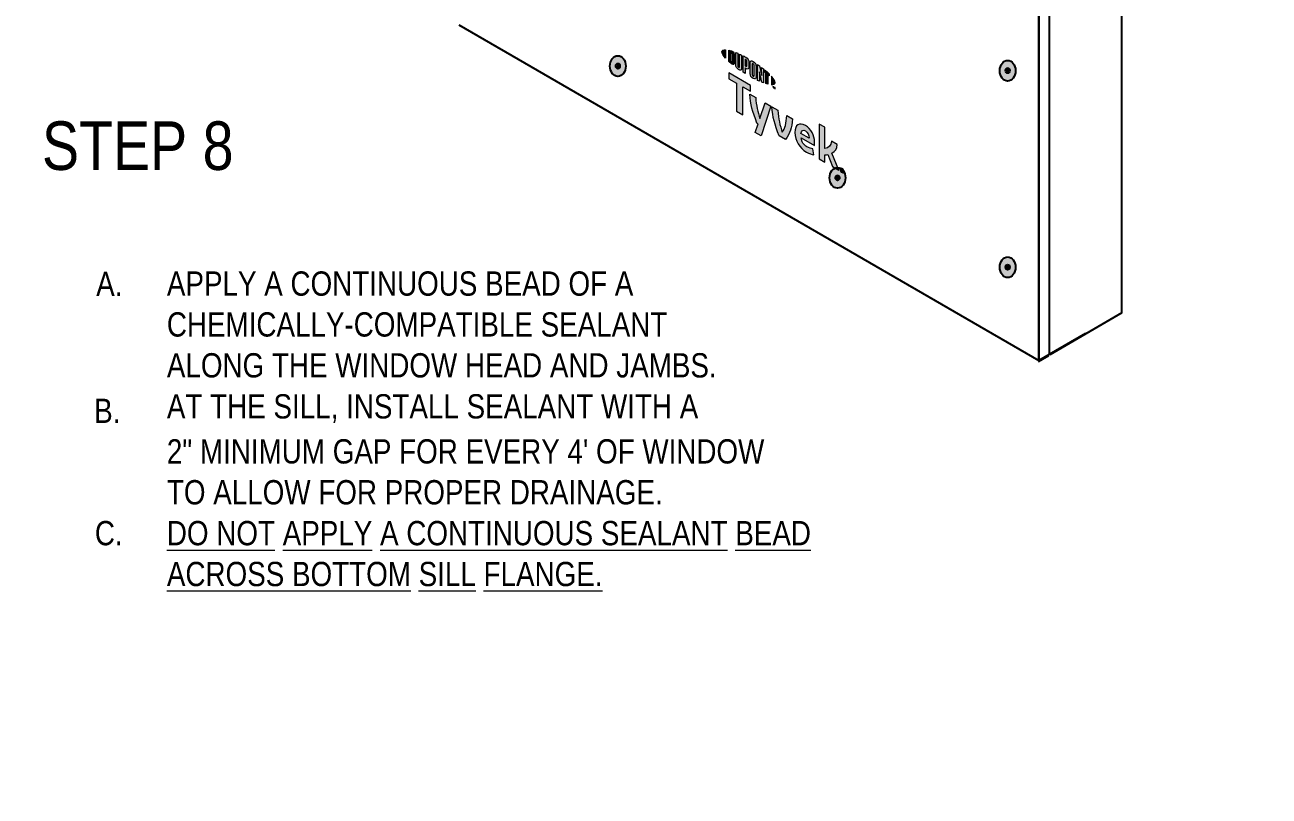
# Model space of a CAD drawing. Header units: inches. Extents: x -22 to 84, y -21 to 19.
# Drawn here: x -16.16 to -8.15, y 3.75 to 8.71 of the extents above; entities that cross this region are included whole.
import ezdxf

# ---------------------------------------------------------------- set-up
doc = ezdxf.new("R2010")
doc.units = ezdxf.units.IN
doc.header["$MEASUREMENT"] = 0
for name, color, linetype, lineweight in [('.ATI-TEXT', 7, 'Continuous', 0), ('G-ANNO-TTLB', 7, 'Continuous', 0), ('TYVEK', 7, 'Continuous', 0), ('X-REF - TRACED', 7, 'Continuous', 0)]:
    doc.layers.add(name, color=color, linetype=linetype, lineweight=lineweight)

# ---------------------------------------------------------------- blocks, each defined once
blk = doc.blocks.new('Block_161')
at = {"layer": 'X-REF - TRACED', "true_color": 0x848484, "transparency": 33554687}
h = blk.add_hatch(color=252, dxfattribs=at)
h.dxf.hatch_style = 2
edge = h.paths.add_edge_path()
edge.add_spline(control_points=[(-11.6723, 8.5388), (-11.6723, 8.5287), (-11.6638, 8.5144), (-11.6489, 8.4978), (-11.6489, 8.4978), (-11.6489, 8.5526), (-11.6489, 8.5526), (-11.6638, 8.5531), (-11.6723, 8.5487), (-11.6723, 8.5388)], knot_values=[0, 0, 0, 0, 1, 1, 1, 2, 2, 2, 3, 3, 3, 3], degree=3, periodic=0)
h = blk.add_hatch(color=252, dxfattribs=at)
h.dxf.hatch_style = 2
edge = h.paths.add_edge_path()
edge.add_spline(control_points=[(-11.6044, 8.4772), (-11.6044, 8.473), (-11.6066, 8.4729), (-11.6093, 8.4744), (-11.6113, 8.4756), (-11.6145, 8.4783), (-11.6171, 8.4806), (-11.6171, 8.4806), (-11.6171, 8.5329), (-11.6171, 8.5329), (-11.6145, 8.5322), (-11.6113, 8.5313), (-11.6093, 8.5301), (-11.6066, 8.5286), (-11.6044, 8.5259), (-11.6044, 8.5217), (-11.6044, 8.5217), (-11.6044, 8.4772), (-11.6044, 8.4772)], knot_values=[0, 0, 0, 0, 1, 1, 1, 2, 2, 2, 3, 3, 3, 4, 4, 4, 5, 5, 5, 6, 6, 6, 6], degree=3, periodic=0)
edge = h.paths.add_edge_path()
edge.add_spline(control_points=[(-11.6075, 8.5428), (-11.6117, 8.5452), (-11.6176, 8.5472), (-11.6284, 8.5496), (-11.6284, 8.5496), (-11.6284, 8.477), (-11.6284, 8.477), (-11.619, 8.4683), (-11.6117, 8.4621), (-11.6075, 8.4597), (-11.598, 8.4542), (-11.5926, 8.4578), (-11.5926, 8.4686), (-11.5926, 8.4686), (-11.5926, 8.5167), (-11.5926, 8.5167), (-11.5926, 8.5275), (-11.598, 8.5373), (-11.6075, 8.5428)], knot_values=[0, 0, 0, 0, 1, 1, 1, 2, 2, 2, 3, 3, 3, 4, 4, 4, 5, 5, 5, 6, 6, 6, 6], degree=3, periodic=0)
h = blk.add_hatch(color=252, dxfattribs=at)
h.dxf.hatch_style = 2
edge = h.paths.add_edge_path()
edge.add_spline(control_points=[(-11.5594, 8.4427), (-11.5594, 8.4385), (-11.5607, 8.4366), (-11.5652, 8.4399), (-11.5697, 8.4431), (-11.5709, 8.446), (-11.5709, 8.4509), (-11.5709, 8.4509), (-11.5709, 8.5299), (-11.5709, 8.5299), (-11.5739, 8.5313), (-11.5806, 8.534), (-11.5834, 8.5352), (-11.5834, 8.5352), (-11.5834, 8.4553), (-11.5834, 8.4553), (-11.5834, 8.4426), (-11.578, 8.4345), (-11.5652, 8.4255), (-11.5535, 8.4172), (-11.5464, 8.4198), (-11.5464, 8.434), (-11.5464, 8.434), (-11.5464, 8.5183), (-11.5464, 8.5183), (-11.5488, 8.5196), (-11.5568, 8.5234), (-11.5594, 8.5246), (-11.5594, 8.5246), (-11.5594, 8.4427), (-11.5594, 8.4427)], knot_values=[0, 0, 0, 0, 1, 1, 1, 2, 2, 2, 3, 3, 3, 4, 4, 4, 5, 5, 5, 6, 6, 6, 7, 7, 7, 8, 8, 8, 9, 9, 9, 10, 10, 10, 10], degree=3, periodic=0)
h = blk.add_hatch(color=252, dxfattribs=at)
h.dxf.hatch_style = 2
edge = h.paths.add_edge_path()
edge.add_spline(control_points=[(-11.5119, 8.45), (-11.5119, 8.4454), (-11.5133, 8.4439), (-11.5186, 8.447), (-11.5186, 8.447), (-11.5232, 8.4496), (-11.5232, 8.4496), (-11.5232, 8.4496), (-11.5232, 8.4915), (-11.5232, 8.4915), (-11.5211, 8.4905), (-11.52, 8.4899), (-11.5188, 8.4892), (-11.5131, 8.4859), (-11.5119, 8.4827), (-11.5119, 8.478), (-11.5119, 8.478), (-11.5119, 8.45), (-11.5119, 8.45)], knot_values=[0, 0, 0, 0, 1, 1, 1, 2, 2, 2, 3, 3, 3, 4, 4, 4, 5, 5, 5, 6, 6, 6, 6], degree=3, periodic=0)
edge = h.paths.add_edge_path()
edge.add_spline(control_points=[(-11.5181, 8.5036), (-11.5203, 8.5049), (-11.5286, 8.5093), (-11.5362, 8.5132), (-11.5362, 8.5132), (-11.5362, 8.4069), (-11.5362, 8.4069), (-11.5336, 8.4053), (-11.5268, 8.4009), (-11.5232, 8.3987), (-11.5232, 8.3987), (-11.5232, 8.4348), (-11.5232, 8.4348), (-11.5232, 8.4348), (-11.5181, 8.4319), (-11.5181, 8.4319), (-11.5044, 8.424), (-11.4987, 8.4278), (-11.4987, 8.4413), (-11.4987, 8.4413), (-11.4987, 8.4726), (-11.4987, 8.4726), (-11.4987, 8.4858), (-11.5051, 8.4961), (-11.5181, 8.5036)], knot_values=[0, 0, 0, 0, 1, 1, 1, 2, 2, 2, 3, 3, 3, 4, 4, 4, 5, 5, 5, 6, 6, 6, 7, 7, 7, 8, 8, 8, 8], degree=3, periodic=0)
h = blk.add_hatch(color=252, dxfattribs=at)
h.dxf.hatch_style = 2
edge = h.paths.add_edge_path()
edge.add_spline(control_points=[(-11.4654, 8.386), (-11.4654, 8.3818), (-11.4666, 8.3803), (-11.4712, 8.3829), (-11.476, 8.3854), (-11.4772, 8.3885), (-11.4772, 8.3929), (-11.4772, 8.3929), (-11.4772, 8.4591), (-11.4772, 8.4591), (-11.4772, 8.4635), (-11.476, 8.4652), (-11.4712, 8.4623), (-11.4666, 8.4594), (-11.4654, 8.4565), (-11.4654, 8.4523), (-11.4654, 8.4523), (-11.4654, 8.386), (-11.4654, 8.386)], knot_values=[0, 0, 0, 0, 1, 1, 1, 2, 2, 2, 3, 3, 3, 4, 4, 4, 5, 5, 5, 6, 6, 6, 6], degree=3, periodic=0)
edge = h.paths.add_edge_path()
edge.add_spline(control_points=[(-11.4712, 8.4771), (-11.4833, 8.4848), (-11.4905, 8.4828), (-11.4905, 8.4688), (-11.4905, 8.4688), (-11.4905, 8.3993), (-11.4905, 8.3993), (-11.4905, 8.3845), (-11.484, 8.3746), (-11.4712, 8.3679), (-11.4587, 8.3613), (-11.4522, 8.363), (-11.4522, 8.3787), (-11.4522, 8.3787), (-11.4522, 8.4451), (-11.4522, 8.4451), (-11.4522, 8.4601), (-11.4581, 8.4688), (-11.4712, 8.4771)], knot_values=[0, 0, 0, 0, 1, 1, 1, 2, 2, 2, 3, 3, 3, 4, 4, 4, 5, 5, 5, 6, 6, 6, 6], degree=3, periodic=0)
h = blk.add_hatch(color=252, dxfattribs=at)
h.dxf.hatch_style = 2
edge = h.paths.add_edge_path()
edge.add_spline(control_points=[(-11.4161, 8.3861), (-11.4161, 8.3861), (-11.4305, 8.4485), (-11.4305, 8.4485), (-11.4344, 8.4513), (-11.4392, 8.4547), (-11.4428, 8.4572), (-11.4428, 8.4572), (-11.4428, 8.3552), (-11.4428, 8.3552), (-11.4403, 8.3539), (-11.4337, 8.351), (-11.4303, 8.3496), (-11.4303, 8.3496), (-11.4313, 8.4103), (-11.4313, 8.4103), (-11.4313, 8.4103), (-11.4161, 8.3437), (-11.4161, 8.3437), (-11.4128, 8.3424), (-11.408, 8.3406), (-11.4049, 8.3395), (-11.4049, 8.3395), (-11.4049, 8.4291), (-11.4049, 8.4291), (-11.4082, 8.4317), (-11.4141, 8.4363), (-11.4169, 8.4384), (-11.4169, 8.4384), (-11.4161, 8.3861), (-11.4161, 8.3861)], knot_values=[0, 0, 0, 0, 1, 1, 1, 2, 2, 2, 3, 3, 3, 4, 4, 4, 5, 5, 5, 6, 6, 6, 7, 7, 7, 8, 8, 8, 9, 9, 9, 10, 10, 10, 10], degree=3, periodic=0)
h = blk.add_hatch(color=252, dxfattribs=at)
h.dxf.hatch_style = 2
edge = h.paths.add_edge_path()
edge.add_spline(control_points=[(-11.3985, 8.4097), (-11.3953, 8.4072), (-11.3921, 8.4046), (-11.389, 8.402), (-11.389, 8.402), (-11.389, 8.3342), (-11.389, 8.3342), (-11.3861, 8.3333), (-11.3808, 8.3319), (-11.3773, 8.331), (-11.3773, 8.331), (-11.3773, 8.3921), (-11.3773, 8.3921), (-11.3739, 8.3891), (-11.3707, 8.3863), (-11.3678, 8.3836), (-11.3678, 8.3836), (-11.3678, 8.3967), (-11.3678, 8.3967), (-11.377, 8.4057), (-11.3869, 8.4144), (-11.3985, 8.4239), (-11.3985, 8.4239), (-11.3985, 8.4097), (-11.3985, 8.4097)], knot_values=[0, 0, 0, 0, 1, 1, 1, 2, 2, 2, 3, 3, 3, 4, 4, 4, 5, 5, 5, 6, 6, 6, 7, 7, 7, 8, 8, 8, 8], degree=3, periodic=0)
h = blk.add_hatch(color=252, dxfattribs=at)
h.dxf.hatch_style = 2
edge = h.paths.add_edge_path()
edge.add_spline(control_points=[(-11.3305, 8.3415), (-11.3305, 8.3314), (-11.339, 8.3269), (-11.3538, 8.3274), (-11.3538, 8.3274), (-11.3538, 8.3822), (-11.3538, 8.3822), (-11.339, 8.3656), (-11.3305, 8.3514), (-11.3305, 8.3415)], knot_values=[0, 0, 0, 0, 1, 1, 1, 2, 2, 2, 3, 3, 3, 3], degree=3, periodic=0)
h = blk.add_hatch(color=252, dxfattribs=at)
h.dxf.hatch_style = 2
edge = h.paths.add_edge_path()
edge.add_spline(control_points=[(-11.3374, 8.3125), (-11.3374, 8.3125), (-11.336, 8.3117), (-11.336, 8.3117), (-11.336, 8.3117), (-11.3339, 8.3067), (-11.3339, 8.3067), (-11.3339, 8.3067), (-11.3319, 8.3093), (-11.3319, 8.3093), (-11.3319, 8.3093), (-11.3305, 8.3085), (-11.3305, 8.3085), (-11.3305, 8.3085), (-11.3305, 8.3006), (-11.3305, 8.3006), (-11.3305, 8.3006), (-11.3318, 8.3013), (-11.3318, 8.3013), (-11.3318, 8.3013), (-11.3318, 8.307), (-11.3318, 8.307), (-11.3318, 8.307), (-11.3339, 8.3044), (-11.3339, 8.3044), (-11.3339, 8.3044), (-11.334, 8.3045), (-11.334, 8.3045), (-11.334, 8.3045), (-11.3362, 8.3095), (-11.3362, 8.3095), (-11.3362, 8.3095), (-11.3362, 8.3039), (-11.3362, 8.3039), (-11.3362, 8.3039), (-11.3374, 8.3046), (-11.3374, 8.3046), (-11.3374, 8.3046), (-11.3374, 8.3125), (-11.3374, 8.3125)], knot_values=[0, 0, 0, 0, 1, 1, 1, 2, 2, 2, 3, 3, 3, 4, 4, 4, 5, 5, 5, 6, 6, 6, 7, 7, 7, 8, 8, 8, 9, 9, 9, 10, 10, 10, 11, 11, 11, 12, 12, 12, 13, 13, 13, 13], degree=3, periodic=0)
edge = h.paths.add_edge_path()
edge.add_spline(control_points=[(-11.3423, 8.314), (-11.3423, 8.314), (-11.3445, 8.3152), (-11.3445, 8.3152), (-11.3445, 8.3152), (-11.3445, 8.3166), (-11.3445, 8.3166), (-11.3445, 8.3166), (-11.3389, 8.3133), (-11.3389, 8.3133), (-11.3389, 8.3133), (-11.3389, 8.312), (-11.3389, 8.312), (-11.3389, 8.312), (-11.341, 8.3132), (-11.341, 8.3132), (-11.341, 8.3132), (-11.341, 8.3067), (-11.341, 8.3067), (-11.341, 8.3067), (-11.3423, 8.3074), (-11.3423, 8.3074), (-11.3423, 8.3074), (-11.3423, 8.314), (-11.3423, 8.314)], knot_values=[0, 0, 0, 0, 1, 1, 1, 2, 2, 2, 3, 3, 3, 4, 4, 4, 5, 5, 5, 6, 6, 6, 7, 7, 7, 8, 8, 8, 8], degree=3, periodic=0)
at = {"layer": 'X-REF - TRACED'}
for points, knots in [([(-11.6723, 8.5388), (-11.6723, 8.5287), (-11.6638, 8.5144), (-11.6489, 8.4978), (-11.6489, 8.4978), (-11.6489, 8.5526), (-11.6489, 8.5526), (-11.6638, 8.5531), (-11.6723, 8.5487), (-11.6723, 8.5388)], [0, 0, 0, 0, 1, 1, 1, 2, 2, 2, 3, 3, 3, 3]), ([(-11.6075, 8.5428), (-11.6117, 8.5452), (-11.6176, 8.5472), (-11.6284, 8.5496), (-11.6284, 8.5496), (-11.6284, 8.477), (-11.6284, 8.477), (-11.619, 8.4683), (-11.6117, 8.4621), (-11.6075, 8.4597), (-11.598, 8.4542), (-11.5926, 8.4578), (-11.5926, 8.4686), (-11.5926, 8.4686), (-11.5926, 8.5167), (-11.5926, 8.5167), (-11.5926, 8.5275), (-11.598, 8.5373), (-11.6075, 8.5428)], [0, 0, 0, 0, 1, 1, 1, 2, 2, 2, 3, 3, 3, 4, 4, 4, 5, 5, 5, 6, 6, 6, 6]), ([(-11.6044, 8.4772), (-11.6044, 8.473), (-11.6066, 8.4729), (-11.6093, 8.4744), (-11.6113, 8.4756), (-11.6145, 8.4783), (-11.6171, 8.4806), (-11.6171, 8.4806), (-11.6171, 8.5329), (-11.6171, 8.5329), (-11.6145, 8.5322), (-11.6113, 8.5313), (-11.6093, 8.5301), (-11.6066, 8.5286), (-11.6044, 8.5259), (-11.6044, 8.5217), (-11.6044, 8.5217), (-11.6044, 8.4772), (-11.6044, 8.4772)], [0, 0, 0, 0, 1, 1, 1, 2, 2, 2, 3, 3, 3, 4, 4, 4, 5, 5, 5, 6, 6, 6, 6]), ([(-11.5594, 8.4427), (-11.5594, 8.4385), (-11.5607, 8.4366), (-11.5652, 8.4399), (-11.5697, 8.4431), (-11.5709, 8.446), (-11.5709, 8.4509), (-11.5709, 8.4509), (-11.5709, 8.5299), (-11.5709, 8.5299), (-11.5739, 8.5313), (-11.5806, 8.534), (-11.5834, 8.5352), (-11.5834, 8.5352), (-11.5834, 8.4553), (-11.5834, 8.4553), (-11.5834, 8.4426), (-11.578, 8.4345), (-11.5652, 8.4255), (-11.5535, 8.4172), (-11.5464, 8.4198), (-11.5464, 8.434), (-11.5464, 8.434), (-11.5464, 8.5183), (-11.5464, 8.5183), (-11.5488, 8.5196), (-11.5568, 8.5234), (-11.5594, 8.5246), (-11.5594, 8.5246), (-11.5594, 8.4427), (-11.5594, 8.4427)], [0, 0, 0, 0, 1, 1, 1, 2, 2, 2, 3, 3, 3, 4, 4, 4, 5, 5, 5, 6, 6, 6, 7, 7, 7, 8, 8, 8, 9, 9, 9, 10, 10, 10, 10]), ([(-11.5181, 8.5036), (-11.5203, 8.5049), (-11.5286, 8.5093), (-11.5362, 8.5132), (-11.5362, 8.5132), (-11.5362, 8.4069), (-11.5362, 8.4069), (-11.5336, 8.4053), (-11.5268, 8.4009), (-11.5232, 8.3987), (-11.5232, 8.3987), (-11.5232, 8.4348), (-11.5232, 8.4348), (-11.5232, 8.4348), (-11.5181, 8.4319), (-11.5181, 8.4319), (-11.5044, 8.424), (-11.4987, 8.4278), (-11.4987, 8.4413), (-11.4987, 8.4413), (-11.4987, 8.4726), (-11.4987, 8.4726), (-11.4987, 8.4858), (-11.5051, 8.4961), (-11.5181, 8.5036)], [0, 0, 0, 0, 1, 1, 1, 2, 2, 2, 3, 3, 3, 4, 4, 4, 5, 5, 5, 6, 6, 6, 7, 7, 7, 8, 8, 8, 8]), ([(-11.5119, 8.45), (-11.5119, 8.4454), (-11.5133, 8.4439), (-11.5186, 8.447), (-11.5186, 8.447), (-11.5232, 8.4496), (-11.5232, 8.4496), (-11.5232, 8.4496), (-11.5232, 8.4915), (-11.5232, 8.4915), (-11.5211, 8.4905), (-11.52, 8.4899), (-11.5188, 8.4892), (-11.5131, 8.4859), (-11.5119, 8.4827), (-11.5119, 8.478), (-11.5119, 8.478), (-11.5119, 8.45), (-11.5119, 8.45)], [0, 0, 0, 0, 1, 1, 1, 2, 2, 2, 3, 3, 3, 4, 4, 4, 5, 5, 5, 6, 6, 6, 6]), ([(-11.4712, 8.4771), (-11.4833, 8.4848), (-11.4905, 8.4828), (-11.4905, 8.4688), (-11.4905, 8.4688), (-11.4905, 8.3993), (-11.4905, 8.3993), (-11.4905, 8.3845), (-11.484, 8.3746), (-11.4712, 8.3679), (-11.4587, 8.3613), (-11.4522, 8.363), (-11.4522, 8.3787), (-11.4522, 8.3787), (-11.4522, 8.4451), (-11.4522, 8.4451), (-11.4522, 8.4601), (-11.4581, 8.4688), (-11.4712, 8.4771)], [0, 0, 0, 0, 1, 1, 1, 2, 2, 2, 3, 3, 3, 4, 4, 4, 5, 5, 5, 6, 6, 6, 6]), ([(-11.4654, 8.386), (-11.4654, 8.3818), (-11.4666, 8.3803), (-11.4712, 8.3829), (-11.476, 8.3854), (-11.4772, 8.3885), (-11.4772, 8.3929), (-11.4772, 8.3929), (-11.4772, 8.4591), (-11.4772, 8.4591), (-11.4772, 8.4635), (-11.476, 8.4652), (-11.4712, 8.4623), (-11.4666, 8.4594), (-11.4654, 8.4565), (-11.4654, 8.4523), (-11.4654, 8.4523), (-11.4654, 8.386), (-11.4654, 8.386)], [0, 0, 0, 0, 1, 1, 1, 2, 2, 2, 3, 3, 3, 4, 4, 4, 5, 5, 5, 6, 6, 6, 6]), ([(-11.4161, 8.3861), (-11.4161, 8.3861), (-11.4305, 8.4485), (-11.4305, 8.4485), (-11.4344, 8.4513), (-11.4392, 8.4547), (-11.4428, 8.4572), (-11.4428, 8.4572), (-11.4428, 8.3552), (-11.4428, 8.3552), (-11.4403, 8.3539), (-11.4337, 8.351), (-11.4303, 8.3496), (-11.4303, 8.3496), (-11.4313, 8.4103), (-11.4313, 8.4103), (-11.4313, 8.4103), (-11.4161, 8.3437), (-11.4161, 8.3437), (-11.4128, 8.3424), (-11.408, 8.3406), (-11.4049, 8.3395), (-11.4049, 8.3395), (-11.4049, 8.4291), (-11.4049, 8.4291), (-11.4082, 8.4317), (-11.4141, 8.4363), (-11.4169, 8.4384), (-11.4169, 8.4384), (-11.4161, 8.3861), (-11.4161, 8.3861)], [0, 0, 0, 0, 1, 1, 1, 2, 2, 2, 3, 3, 3, 4, 4, 4, 5, 5, 5, 6, 6, 6, 7, 7, 7, 8, 8, 8, 9, 9, 9, 10, 10, 10, 10]), ([(-11.3985, 8.4097), (-11.3953, 8.4072), (-11.3921, 8.4046), (-11.389, 8.402), (-11.389, 8.402), (-11.389, 8.3342), (-11.389, 8.3342), (-11.3861, 8.3333), (-11.3808, 8.3319), (-11.3773, 8.331), (-11.3773, 8.331), (-11.3773, 8.3921), (-11.3773, 8.3921), (-11.3739, 8.3891), (-11.3707, 8.3863), (-11.3678, 8.3836), (-11.3678, 8.3836), (-11.3678, 8.3967), (-11.3678, 8.3967), (-11.377, 8.4057), (-11.3869, 8.4144), (-11.3985, 8.4239), (-11.3985, 8.4239), (-11.3985, 8.4097), (-11.3985, 8.4097)], [0, 0, 0, 0, 1, 1, 1, 2, 2, 2, 3, 3, 3, 4, 4, 4, 5, 5, 5, 6, 6, 6, 7, 7, 7, 8, 8, 8, 8]), ([(-11.3305, 8.3415), (-11.3305, 8.3314), (-11.339, 8.3269), (-11.3538, 8.3274), (-11.3538, 8.3274), (-11.3538, 8.3822), (-11.3538, 8.3822), (-11.339, 8.3656), (-11.3305, 8.3514), (-11.3305, 8.3415)], [0, 0, 0, 0, 1, 1, 1, 2, 2, 2, 3, 3, 3, 3]), ([(-11.3423, 8.314), (-11.3423, 8.314), (-11.3445, 8.3152), (-11.3445, 8.3152), (-11.3445, 8.3152), (-11.3445, 8.3166), (-11.3445, 8.3166), (-11.3445, 8.3166), (-11.3389, 8.3133), (-11.3389, 8.3133), (-11.3389, 8.3133), (-11.3389, 8.312), (-11.3389, 8.312), (-11.3389, 8.312), (-11.341, 8.3132), (-11.341, 8.3132), (-11.341, 8.3132), (-11.341, 8.3067), (-11.341, 8.3067), (-11.341, 8.3067), (-11.3423, 8.3074), (-11.3423, 8.3074), (-11.3423, 8.3074), (-11.3423, 8.314), (-11.3423, 8.314)], [0, 0, 0, 0, 1, 1, 1, 2, 2, 2, 3, 3, 3, 4, 4, 4, 5, 5, 5, 6, 6, 6, 7, 7, 7, 8, 8, 8, 8]), ([(-11.3374, 8.3125), (-11.3374, 8.3125), (-11.336, 8.3117), (-11.336, 8.3117), (-11.336, 8.3117), (-11.3339, 8.3067), (-11.3339, 8.3067), (-11.3339, 8.3067), (-11.3319, 8.3093), (-11.3319, 8.3093), (-11.3319, 8.3093), (-11.3305, 8.3085), (-11.3305, 8.3085), (-11.3305, 8.3085), (-11.3305, 8.3006), (-11.3305, 8.3006), (-11.3305, 8.3006), (-11.3318, 8.3013), (-11.3318, 8.3013), (-11.3318, 8.3013), (-11.3318, 8.307), (-11.3318, 8.307), (-11.3318, 8.307), (-11.3339, 8.3044), (-11.3339, 8.3044), (-11.3339, 8.3044), (-11.334, 8.3045), (-11.334, 8.3045), (-11.334, 8.3045), (-11.3362, 8.3095), (-11.3362, 8.3095), (-11.3362, 8.3095), (-11.3362, 8.3039), (-11.3362, 8.3039), (-11.3362, 8.3039), (-11.3374, 8.3046), (-11.3374, 8.3046), (-11.3374, 8.3046), (-11.3374, 8.3125), (-11.3374, 8.3125)], [0, 0, 0, 0, 1, 1, 1, 2, 2, 2, 3, 3, 3, 4, 4, 4, 5, 5, 5, 6, 6, 6, 7, 7, 7, 8, 8, 8, 9, 9, 9, 10, 10, 10, 11, 11, 11, 12, 12, 12, 13, 13, 13, 13])]:
    blk.add_open_spline(points, degree=3, knots=knots, dxfattribs=at)
blk = doc.blocks.new('Block_165')
at = {"layer": 'X-REF - TRACED', "true_color": 0x848484, "transparency": 33554687}
h = blk.add_hatch(color=252, dxfattribs=at)
h.dxf.hatch_style = 2
h.paths.add_polyline_path([(-11.4882, 8.323), (-11.6284, 8.404), (-11.6284, 8.3659), (-11.5778, 8.3367), (-11.5778, 8.1562), (-11.5388, 8.1337), (-11.5388, 8.3142), (-11.4882, 8.2849)])
h = blk.add_hatch(color=252, dxfattribs=at)
h.dxf.hatch_style = 2
edge = h.paths.add_edge_path()
edge.add_spline(control_points=[(-11.2549, 8.1294), (-11.2574, 8.0774), (-11.2678, 8.0471), (-11.2838, 8.0211), (-11.2994, 8.0654), (-11.3094, 8.1074), (-11.3124, 8.1625), (-11.3124, 8.1625), (-11.3503, 8.1844), (-11.3503, 8.1844), (-11.3462, 8.1193), (-11.3339, 8.0719), (-11.3045, 7.9984), (-11.3045, 7.9984), (-11.2628, 7.9743), (-11.2628, 7.9743), (-11.2345, 8.0145), (-11.2228, 8.048), (-11.2174, 8.1076), (-11.2174, 8.1076), (-11.2549, 8.1294), (-11.2549, 8.1294)], knot_values=[0, 0, 0, 0, 1, 1, 1, 2, 2, 2, 3, 3, 3, 4, 4, 4, 5, 5, 5, 6, 6, 6, 7, 7, 7, 7], degree=3, periodic=0)
h = blk.add_hatch(color=252, dxfattribs=at)
h.dxf.hatch_style = 2
edge = h.paths.add_edge_path()
edge.add_spline(control_points=[(-11.1637, 8.012), (-11.1637, 8.012), (-11.1119, 7.9821), (-11.1119, 7.9821), (-11.1119, 7.9821), (-11.1119, 7.9859), (-11.1119, 7.9859), (-11.1119, 8.0034), (-11.1201, 8.0209), (-11.1351, 8.0296), (-11.1509, 8.0387), (-11.1612, 8.0319), (-11.1637, 8.012)], knot_values=[0, 0, 0, 0, 1, 1, 1, 2, 2, 2, 3, 3, 3, 4, 4, 4, 4], degree=3, periodic=0)
edge = h.paths.add_edge_path()
edge.add_spline(control_points=[(-11.0812, 7.8763), (-11.0931, 7.877), (-11.1109, 7.8828), (-11.1288, 7.8932), (-11.1727, 7.9185), (-11.2027, 7.9677), (-11.2027, 8.0195), (-11.2027, 8.0692), (-11.1751, 8.087), (-11.1351, 8.0639), (-11.0994, 8.0433), (-11.076, 8.0007), (-11.076, 7.9589), (-11.076, 7.9495), (-11.0765, 7.9417), (-11.0771, 7.9358), (-11.0771, 7.9358), (-11.1632, 7.9855), (-11.1632, 7.9855), (-11.1596, 7.9585), (-11.1468, 7.9398), (-11.125, 7.9272), (-11.1117, 7.9195), (-11.0989, 7.9156), (-11.0872, 7.9144), (-11.0872, 7.9144), (-11.0812, 7.8763), (-11.0812, 7.8763)], knot_values=[0, 0, 0, 0, 1, 1, 1, 2, 2, 2, 3, 3, 3, 4, 4, 4, 5, 5, 5, 6, 6, 6, 7, 7, 7, 8, 8, 8, 9, 9, 9, 9], degree=3, periodic=0)
h = blk.add_hatch(color=252, dxfattribs=at)
h.dxf.hatch_style = 2
edge = h.paths.add_edge_path()
edge.add_spline(control_points=[(-10.9646, 7.8874), (-10.9646, 7.8874), (-10.9193, 7.776), (-10.9193, 7.776), (-10.9193, 7.776), (-10.9602, 7.7996), (-10.9602, 7.7996), (-10.9602, 7.7996), (-10.9915, 7.8786), (-10.9915, 7.8786), (-10.9973, 7.8772), (-11.0033, 7.876), (-11.0098, 7.8751), (-11.0098, 7.8751), (-11.0098, 7.8282), (-11.0098, 7.8282), (-11.0098, 7.8282), (-11.0474, 7.8499), (-11.0474, 7.8499), (-11.0474, 7.8499), (-11.0474, 8.0738), (-11.0474, 8.0738), (-11.0474, 8.0738), (-11.0098, 8.0543), (-11.0098, 8.0543), (-11.0098, 8.0543), (-11.0098, 7.9166), (-11.0098, 7.9166), (-10.9842, 7.9209), (-10.9716, 7.9355), (-10.9673, 7.9633), (-10.9673, 7.9633), (-10.93, 7.9417), (-10.93, 7.9417), (-10.9308, 7.9153), (-10.9428, 7.8982), (-10.9646, 7.8874)], knot_values=[0, 0, 0, 0, 1, 1, 1, 2, 2, 2, 3, 3, 3, 4, 4, 4, 5, 5, 5, 6, 6, 6, 7, 7, 7, 8, 8, 8, 9, 9, 9, 10, 10, 10, 11, 11, 11, 12, 12, 12, 12], degree=3, periodic=0)
at = {"layer": 'X-REF - TRACED'}
blk.add_lwpolyline([(-11.4882, 8.323), (-11.6284, 8.404), (-11.6284, 8.3659), (-11.5778, 8.3367), (-11.5778, 8.1562), (-11.5388, 8.1337), (-11.5388, 8.3142), (-11.4882, 8.2849)], close=True, dxfattribs=at)
for points, knots in [([(-11.2549, 8.1294), (-11.2574, 8.0774), (-11.2678, 8.0471), (-11.2838, 8.0211), (-11.2994, 8.0654), (-11.3094, 8.1074), (-11.3124, 8.1625), (-11.3124, 8.1625), (-11.3503, 8.1844), (-11.3503, 8.1844), (-11.3462, 8.1193), (-11.3339, 8.0719), (-11.3045, 7.9984), (-11.3045, 7.9984), (-11.2628, 7.9743), (-11.2628, 7.9743), (-11.2345, 8.0145), (-11.2228, 8.048), (-11.2174, 8.1076), (-11.2174, 8.1076), (-11.2549, 8.1294), (-11.2549, 8.1294)], [0, 0, 0, 0, 1, 1, 1, 2, 2, 2, 3, 3, 3, 4, 4, 4, 5, 5, 5, 6, 6, 6, 7, 7, 7, 7]), ([(-11.0812, 7.8763), (-11.0931, 7.877), (-11.1109, 7.8828), (-11.1288, 7.8932), (-11.1727, 7.9185), (-11.2027, 7.9677), (-11.2027, 8.0195), (-11.2027, 8.0692), (-11.1751, 8.087), (-11.1351, 8.0639), (-11.0994, 8.0433), (-11.076, 8.0007), (-11.076, 7.9589), (-11.076, 7.9495), (-11.0765, 7.9417), (-11.0771, 7.9358), (-11.0771, 7.9358), (-11.1632, 7.9855), (-11.1632, 7.9855), (-11.1596, 7.9585), (-11.1468, 7.9398), (-11.125, 7.9272), (-11.1117, 7.9195), (-11.0989, 7.9156), (-11.0872, 7.9144), (-11.0872, 7.9144), (-11.0812, 7.8763), (-11.0812, 7.8763)], [0, 0, 0, 0, 1, 1, 1, 2, 2, 2, 3, 3, 3, 4, 4, 4, 5, 5, 5, 6, 6, 6, 7, 7, 7, 8, 8, 8, 9, 9, 9, 9]), ([(-11.1637, 8.012), (-11.1637, 8.012), (-11.1119, 7.9821), (-11.1119, 7.9821), (-11.1119, 7.9821), (-11.1119, 7.9859), (-11.1119, 7.9859), (-11.1119, 8.0034), (-11.1201, 8.0209), (-11.1351, 8.0296), (-11.1509, 8.0387), (-11.1612, 8.0319), (-11.1637, 8.012)], [0, 0, 0, 0, 1, 1, 1, 2, 2, 2, 3, 3, 3, 4, 4, 4, 4]), ([(-10.9646, 7.8874), (-10.9646, 7.8874), (-10.9193, 7.776), (-10.9193, 7.776), (-10.9193, 7.776), (-10.9602, 7.7996), (-10.9602, 7.7996), (-10.9602, 7.7996), (-10.9915, 7.8786), (-10.9915, 7.8786), (-10.9973, 7.8772), (-11.0033, 7.876), (-11.0098, 7.8751), (-11.0098, 7.8751), (-11.0098, 7.8282), (-11.0098, 7.8282), (-11.0098, 7.8282), (-11.0474, 7.8499), (-11.0474, 7.8499), (-11.0474, 7.8499), (-11.0474, 8.0738), (-11.0474, 8.0738), (-11.0474, 8.0738), (-11.0098, 8.0543), (-11.0098, 8.0543), (-11.0098, 8.0543), (-11.0098, 7.9166), (-11.0098, 7.9166), (-10.9842, 7.9209), (-10.9716, 7.9355), (-10.9673, 7.9633), (-10.9673, 7.9633), (-10.93, 7.9417), (-10.93, 7.9417), (-10.9308, 7.9153), (-10.9428, 7.8982), (-10.9646, 7.8874)], [0, 0, 0, 0, 1, 1, 1, 2, 2, 2, 3, 3, 3, 4, 4, 4, 5, 5, 5, 6, 6, 6, 7, 7, 7, 8, 8, 8, 9, 9, 9, 10, 10, 10, 11, 11, 11, 12, 12, 12, 12])]:
    blk.add_open_spline(points, degree=3, knots=knots, dxfattribs=at)
blk = doc.blocks.new('Block_164')
at = {"layer": 'X-REF - TRACED', "true_color": 0x848484, "transparency": 33554687}
h = blk.add_hatch(color=252, dxfattribs=at)
h.dxf.hatch_style = 2
edge = h.paths.add_edge_path()
edge.add_spline(control_points=[(-11.3946, 8.21), (-11.3946, 8.21), (-11.4283, 8.1093), (-11.4283, 8.1093), (-11.4427, 8.1514), (-11.452, 8.1921), (-11.4548, 8.2448), (-11.4548, 8.2448), (-11.4927, 8.2666), (-11.4927, 8.2666), (-11.4886, 8.2015), (-11.4764, 8.1541), (-11.4469, 8.0806), (-11.4469, 8.0806), (-11.4394, 8.0763), (-11.4394, 8.0763), (-11.4394, 8.0763), (-11.4587, 8.0187), (-11.4587, 8.0187), (-11.4587, 8.0187), (-11.4211, 7.997), (-11.4211, 7.997), (-11.4211, 7.997), (-11.357, 8.1883), (-11.357, 8.1883), (-11.357, 8.1883), (-11.3946, 8.21), (-11.3946, 8.21)], knot_values=[0, 0, 0, 0, 1, 1, 1, 2, 2, 2, 3, 3, 3, 4, 4, 4, 5, 5, 5, 6, 6, 6, 7, 7, 7, 8, 8, 8, 9, 9, 9, 9], degree=3, periodic=0)
at = {"layer": 'X-REF - TRACED'}
blk.add_open_spline([(-11.3946, 8.21), (-11.3946, 8.21), (-11.4283, 8.1093), (-11.4283, 8.1093), (-11.4427, 8.1514), (-11.452, 8.1921), (-11.4548, 8.2448), (-11.4548, 8.2448), (-11.4927, 8.2666), (-11.4927, 8.2666), (-11.4886, 8.2015), (-11.4764, 8.1541), (-11.4469, 8.0806), (-11.4469, 8.0806), (-11.4394, 8.0763), (-11.4394, 8.0763), (-11.4394, 8.0763), (-11.4587, 8.0187), (-11.4587, 8.0187), (-11.4587, 8.0187), (-11.4211, 7.997), (-11.4211, 7.997), (-11.4211, 7.997), (-11.357, 8.1883), (-11.357, 8.1883), (-11.357, 8.1883), (-11.3946, 8.21), (-11.3946, 8.21)], degree=3, knots=[0, 0, 0, 0, 1, 1, 1, 2, 2, 2, 3, 3, 3, 4, 4, 4, 5, 5, 5, 6, 6, 6, 7, 7, 7, 8, 8, 8, 9, 9, 9, 9], dxfattribs=at)
blk.add_blockref('Block_165', (0, 0), dxfattribs=at)
blk = doc.blocks.new('Block_166')
at = {"layer": 'X-REF - TRACED', "true_color": 0x848484, "transparency": 33554687}
h = blk.add_hatch(color=252, dxfattribs=at)
h.dxf.hatch_style = 2
edge = h.paths.add_edge_path()
edge.add_spline(control_points=[(-10.9013, 7.7803), (-10.9013, 7.7803), (-10.9013, 7.7762), (-10.9013, 7.7762), (-10.9013, 7.7762), (-10.8998, 7.7753), (-10.8998, 7.7753), (-10.8982, 7.7745), (-10.8974, 7.7745), (-10.8974, 7.776), (-10.8974, 7.7776), (-10.8982, 7.7786), (-10.8998, 7.7794), (-10.8998, 7.7794), (-10.9013, 7.7803), (-10.9013, 7.7803)], knot_values=[0, 0, 0, 0, 1, 1, 1, 2, 2, 2, 3, 3, 3, 4, 4, 4, 5, 5, 5, 5], degree=3, periodic=0)
edge = h.paths.add_edge_path()
edge.add_spline(control_points=[(-10.904, 7.7845), (-10.904, 7.7845), (-10.8998, 7.782), (-10.8998, 7.782), (-10.8965, 7.7801), (-10.8949, 7.7774), (-10.8949, 7.7745), (-10.8949, 7.7726), (-10.8957, 7.7716), (-10.8972, 7.7718), (-10.8964, 7.7696), (-10.8954, 7.7672), (-10.894, 7.7646), (-10.894, 7.7646), (-10.8972, 7.7664), (-10.8972, 7.7664), (-10.8983, 7.7688), (-10.8992, 7.7708), (-10.8999, 7.7729), (-10.8999, 7.7729), (-10.9013, 7.7737), (-10.9013, 7.7737), (-10.9013, 7.7737), (-10.9013, 7.7688), (-10.9013, 7.7688), (-10.9013, 7.7688), (-10.904, 7.7703), (-10.904, 7.7703), (-10.904, 7.7703), (-10.904, 7.7845), (-10.904, 7.7845)], knot_values=[0, 0, 0, 0, 1, 1, 1, 2, 2, 2, 3, 3, 3, 4, 4, 4, 5, 5, 5, 6, 6, 6, 7, 7, 7, 8, 8, 8, 9, 9, 9, 10, 10, 10, 10], degree=3, periodic=0)
edge = h.paths.add_edge_path()
edge.add_spline(control_points=[(-10.8996, 7.7856), (-10.9055, 7.789), (-10.9089, 7.787), (-10.9089, 7.78), (-10.9089, 7.7729), (-10.9055, 7.7671), (-10.8996, 7.7637), (-10.8937, 7.7603), (-10.8903, 7.7621), (-10.8903, 7.7692), (-10.8903, 7.7763), (-10.8937, 7.7822), (-10.8996, 7.7856)], knot_values=[0, 0, 0, 0, 1, 1, 1, 2, 2, 2, 3, 3, 3, 4, 4, 4, 4], degree=3, periodic=0)
edge = h.paths.add_edge_path()
edge.add_spline(control_points=[(-10.8996, 7.7884), (-10.8923, 7.7842), (-10.8875, 7.776), (-10.8875, 7.7676), (-10.8875, 7.7592), (-10.8924, 7.7567), (-10.8996, 7.7609), (-10.907, 7.7652), (-10.9117, 7.7732), (-10.9117, 7.7816), (-10.9117, 7.79), (-10.9069, 7.7926), (-10.8996, 7.7884)], knot_values=[0, 0, 0, 0, 1, 1, 1, 2, 2, 2, 3, 3, 3, 4, 4, 4, 4], degree=3, periodic=0)
at = {"layer": 'X-REF - TRACED'}
for points, knots in [([(-10.8996, 7.7884), (-10.8923, 7.7842), (-10.8875, 7.776), (-10.8875, 7.7676), (-10.8875, 7.7592), (-10.8924, 7.7567), (-10.8996, 7.7609), (-10.907, 7.7652), (-10.9117, 7.7732), (-10.9117, 7.7816), (-10.9117, 7.79), (-10.9069, 7.7926), (-10.8996, 7.7884)], [0, 0, 0, 0, 1, 1, 1, 2, 2, 2, 3, 3, 3, 4, 4, 4, 4]), ([(-10.8996, 7.7856), (-10.9055, 7.789), (-10.9089, 7.787), (-10.9089, 7.78), (-10.9089, 7.7729), (-10.9055, 7.7671), (-10.8996, 7.7637), (-10.8937, 7.7603), (-10.8903, 7.7621), (-10.8903, 7.7692), (-10.8903, 7.7763), (-10.8937, 7.7822), (-10.8996, 7.7856)], [0, 0, 0, 0, 1, 1, 1, 2, 2, 2, 3, 3, 3, 4, 4, 4, 4]), ([(-10.904, 7.7845), (-10.904, 7.7845), (-10.8998, 7.782), (-10.8998, 7.782), (-10.8965, 7.7801), (-10.8949, 7.7774), (-10.8949, 7.7745), (-10.8949, 7.7726), (-10.8957, 7.7716), (-10.8972, 7.7718), (-10.8964, 7.7696), (-10.8954, 7.7672), (-10.894, 7.7646), (-10.894, 7.7646), (-10.8972, 7.7664), (-10.8972, 7.7664), (-10.8983, 7.7688), (-10.8992, 7.7708), (-10.8999, 7.7729), (-10.8999, 7.7729), (-10.9013, 7.7737), (-10.9013, 7.7737), (-10.9013, 7.7737), (-10.9013, 7.7688), (-10.9013, 7.7688), (-10.9013, 7.7688), (-10.904, 7.7703), (-10.904, 7.7703), (-10.904, 7.7703), (-10.904, 7.7845), (-10.904, 7.7845)], [0, 0, 0, 0, 1, 1, 1, 2, 2, 2, 3, 3, 3, 4, 4, 4, 5, 5, 5, 6, 6, 6, 7, 7, 7, 8, 8, 8, 9, 9, 9, 10, 10, 10, 10]), ([(-10.9013, 7.7803), (-10.9013, 7.7803), (-10.9013, 7.7762), (-10.9013, 7.7762), (-10.9013, 7.7762), (-10.8998, 7.7753), (-10.8998, 7.7753), (-10.8982, 7.7745), (-10.8974, 7.7745), (-10.8974, 7.776), (-10.8974, 7.7776), (-10.8982, 7.7786), (-10.8998, 7.7794), (-10.8998, 7.7794), (-10.9013, 7.7803), (-10.9013, 7.7803)], [0, 0, 0, 0, 1, 1, 1, 2, 2, 2, 3, 3, 3, 4, 4, 4, 5, 5, 5, 5])]:
    blk.add_open_spline(points, degree=3, knots=knots, dxfattribs=at)
blk = doc.blocks.new('Block_163')
at = {"layer": 'X-REF - TRACED'}
for name in ['Block_164', 'Block_166']:
    blk.add_blockref(name, (0, 0), dxfattribs=at)
blk = doc.blocks.new('Block_162')
at = {"layer": 'X-REF - TRACED'}
blk.add_blockref('Block_163', (0, 0), dxfattribs=at)
blk = doc.blocks.new('Block_160')
at = {"layer": 'X-REF - TRACED'}
for name in ['Block_161', 'Block_162']:
    blk.add_blockref(name, (0, 0), dxfattribs=at)
blk = doc.blocks.new('Block_325')
at = {"layer": '.ATI-TEXT', "char_height": 0.2, "attachment_point": 7}
for s, insert in [('\\C18;\\c0;\\FArial Narrow|b0|i0|c1;\\H0.156250;\\W1.000000;A.', (-15.7013, 6.9665)), ('\\C18;\\c0;\\FArial Narrow|b0|i0|c1;\\H0.156250;\\W1.000000;APPLY A CONTINUOUS BEAD OF A', (-15.2461, 6.9665)), ('\\C18;\\c0;\\FArial Narrow|b0|i0|c1;\\H0.156250;\\W1.000000;CHEMICALLY-COMPATIBLE SEALANT', (-15.2463, 6.7033)), ('\\C18;\\c0;\\FArial Narrow|b0|i0|c1;\\H0.156250;\\W1.000000;ALONG THE WINDOW HEAD AND JAMBS.', (-15.2461, 6.4401)), ('\\C18;\\c0;\\FArial Narrow|b0|i0|c1;\\H0.156250;\\W1.000000;AT THE SILL, INSTALL SEALANT WITH A', (-15.2461, 6.1491)), ('\\C18;\\c0;\\FArial Narrow|b0|i0|c1;\\H0.156250;\\W1.000000;B.', (-15.7145, 6.1491)), ('\\C18;\\c0;\\FArial Narrow|b0|i0|c1;\\H0.156250;\\W1.000000;2" MINIMUM GAP FOR EVERY 4\' OF WINDOW', (-15.2463, 5.886)), ('\\C18;\\c0;\\FArial Narrow|b0|i0|c1;\\H0.156250;\\W1.000000;TO ALLOW FOR PROPER DRAINAGE.', (-15.2461, 5.6228)), ('\\C18;\\c0;\\FArial Narrow|b0|i0|c1;\\H0.156250;\\W1.000000;C.', (-15.7098, 5.3596)), ('\\L\\C18;\\c0;\\FArial Narrow|b0|i0|c1;\\H0.156250;\\W1.000000;DO NO\\l\\LT\\l\\L \\l\\LAPP\\l\\LL\\l\\LY\\l\\L A\\l\\L CONTINUOUS SEALAN\\l\\LT\\l\\L BEAD\\l', (-15.2463, 5.3596)), ('\\L\\C18;\\c0;\\FArial Narrow|b0|i0|c1;\\H0.156250;\\W1.000000;ACROSS BOT\\l\\LT\\l\\LOM SIL\\l\\LL\\l\\L FLANGE.\\l', (-15.2461, 5.0964))]:
    blk.add_mtext(s, dxfattribs=dict(at, insert=insert))

msp = doc.modelspace()

# ---------------------------------------------------------------- hatches: boundary and pattern name
at = {"layer": 'G-ANNO-TTLB', "true_color": 0xff00ff, "transparency": 33554687}
h = msp.add_hatch(color=6, dxfattribs=at)
edge = h.paths.add_edge_path()
edge.add_spline(control_points=[(19.9156, -15.0652), (19.9156, -15.0652), (-20.7721, -15.0652), (-20.7721, -15.0652), (-20.7721, -15.0652), (-20.7721, 19.0598), (-20.7721, 19.0598), (-20.7721, 19.0598), (19.9156, 19.0598), (19.9156, 19.0598), (19.9156, 19.0598), (19.9156, -15.0652), (19.9156, -15.0652)], knot_values=[0, 0, 0, 0, 1, 1, 1, 2, 2, 2, 3, 3, 3, 4, 4, 4, 4], degree=3, periodic=0)
edge = h.paths.add_edge_path()
edge.add_spline(control_points=[(-20.6471, 18.9348), (-20.6471, 18.9348), (-20.6471, -14.9402), (-20.6471, -14.9402), (-20.6471, -14.9402), (19.7906, -14.9402), (19.7906, -14.9402), (19.7906, -14.9402), (19.7906, 18.9348), (19.7906, 18.9348), (19.7906, 18.9348), (-20.6471, 18.9348), (-20.6471, 18.9348)], knot_values=[0, 0, 0, 0, 1, 1, 1, 2, 2, 2, 3, 3, 3, 4, 4, 4, 4], degree=3, periodic=0)
edge.add_line((-20.6471, 18.9348), (-20.6471, 18.9348))
at = {"layer": 'TYVEK', "true_color": 0x003b71, "transparency": 33554687}
h = msp.add_hatch(color=156, dxfattribs=at)
h.dxf.hatch_style = 2
edge = h.paths.add_edge_path()
edge.add_ellipse((-12.3424, 8.4471), major_axis=(0, 0.0664), ratio=0.766948, start_angle=0, end_angle=360)
h = msp.add_hatch(color=156, dxfattribs=at)
h.dxf.hatch_style = 2
edge = h.paths.add_edge_path()
edge.add_ellipse((-9.8331, 8.4173), major_axis=(0, 0.0664), ratio=0.766948, start_angle=0, end_angle=360)
h = msp.add_hatch(color=156, dxfattribs=at)
h.dxf.hatch_style = 2
edge = h.paths.add_edge_path()
edge.add_ellipse((-10.9286, 7.7275), major_axis=(0, 0.0664), ratio=0.766948, start_angle=0, end_angle=360)
h = msp.add_hatch(color=156, dxfattribs=at)
h.dxf.hatch_style = 2
edge = h.paths.add_edge_path()
edge.add_ellipse((-9.8331, 7.1519), major_axis=(0, 0.0664), ratio=0.766948, start_angle=0, end_angle=360)

# ---------------------------------------------------------------- linework, layer by layer
at = {"layer": 'G-ANNO-TTLB'}
for points in [[(19.9156, -15.0652), (19.9156, -15.0652), (-20.7721, -15.0652), (-20.7721, -15.0652), (-20.7721, -15.0652), (-20.7721, 19.0598), (-20.7721, 19.0598), (-20.7721, 19.0598), (19.9156, 19.0598), (19.9156, 19.0598), (19.9156, 19.0598), (19.9156, -15.0652), (19.9156, -15.0652)], [(-20.6471, 18.9348), (-20.6471, 18.9348), (-20.6471, -14.9402), (-20.6471, -14.9402), (-20.6471, -14.9402), (19.7906, -14.9402), (19.7906, -14.9402), (19.7906, -14.9402), (19.7906, 18.9348), (19.7906, 18.9348), (19.7906, 18.9348), (-20.6471, 18.9348), (-20.6471, 18.9348)]]:
    msp.add_open_spline(points, degree=3, knots=[0, 0, 0, 0, 1, 1, 1, 2, 2, 2, 3, 3, 3, 4, 4, 4, 4], dxfattribs=at)
at = {"layer": 'TYVEK', "color": 165, "lineweight": 25, "true_color": 0x4c5f99}
for p, q in [((-9.0989, 6.8575), (-9.0989, 12.7514)), ((-9.0989, 6.8575), (-9.5623, 6.5878)), ((-9.3325, 6.7248), (-9.5658, 6.5898))]:
    msp.add_line(p, q, dxfattribs=at)
at = {"layer": 'TYVEK', "color": 18, "lineweight": 25, "true_color": 0x000000}
for p, q in [((-9.6326, 12.4451), (-9.6326, 6.5511)), ((-9.6326, 6.5511), (-9.6326, 11.6427)), ((-13.3658, 8.7124), (-9.6326, 6.5511))]:
    msp.add_line(p, q, dxfattribs=at)
at = {"layer": 'TYVEK', "color": 33, "lineweight": 25, "true_color": 0xcc9966}
for p, q in [((-9.5658, 12.4837), (-9.5658, 6.5898)), ((-9.634, 6.545), (-9.5672, 6.5836)), ((-9.5658, 6.5898), (-9.6326, 6.5511))]:
    msp.add_line(p, q, dxfattribs=at)
at = {"layer": 'TYVEK', "color": 252, "lineweight": 25, "true_color": 0x848484}
for p, q in [((-12.3559, 8.4475), (-12.3288, 8.4475)), ((-12.3424, 8.4647), (-12.3424, 8.4304)), ((-9.8466, 8.4177), (-9.8195, 8.4177)), ((-9.8331, 8.4348), (-9.8331, 8.4006)), ((-10.9421, 7.7279), (-10.915, 7.7279)), ((-10.9286, 7.7451), (-10.9286, 7.7108)), ((-9.8466, 7.1523), (-9.8195, 7.1523)), ((-9.8331, 7.1695), (-9.8331, 7.1352))]:
    msp.add_line(p, q, dxfattribs=at)
at = {"layer": 'TYVEK', "color": 18, "lineweight": 25, "true_color": 0x000000}
for centre in [(-12.3424, 8.4471), (-9.8331, 8.4173), (-10.9286, 7.7275), (-9.8331, 7.1519)]:
    msp.add_ellipse(centre, major_axis=(0, 0.0664), ratio=0.766948, dxfattribs=at)
at = {"layer": 'TYVEK', "color": 252, "lineweight": 25, "true_color": 0x848484}
for centre in [(-12.3424, 8.4475), (-9.8331, 8.4177), (-10.9286, 7.7279), (-9.8331, 7.1523)]:
    msp.add_ellipse(centre, major_axis=(0, 0.0171), ratio=0.788846, dxfattribs=at)

# ---------------------------------------------------------------- block references
at = {"layer": '.ATI-TEXT'}
msp.add_blockref('Block_325', (0, 0), dxfattribs=at)
at = {"layer": 'X-REF - TRACED'}
msp.add_blockref('Block_160', (0, 0), dxfattribs=at)

# ---------------------------------------------------------------- texts
at = {"layer": '.ATI-TEXT', "insert": (-16.0504, 7.774), "char_height": 0.2, "attachment_point": 7}
msp.add_mtext('\\C18;\\c0;\\FArial Narrow|b0|i0|c1;\\H0.312500;\\W1.000000;STEP 8', dxfattribs=at)

doc.saveas('drawing.dxf')
